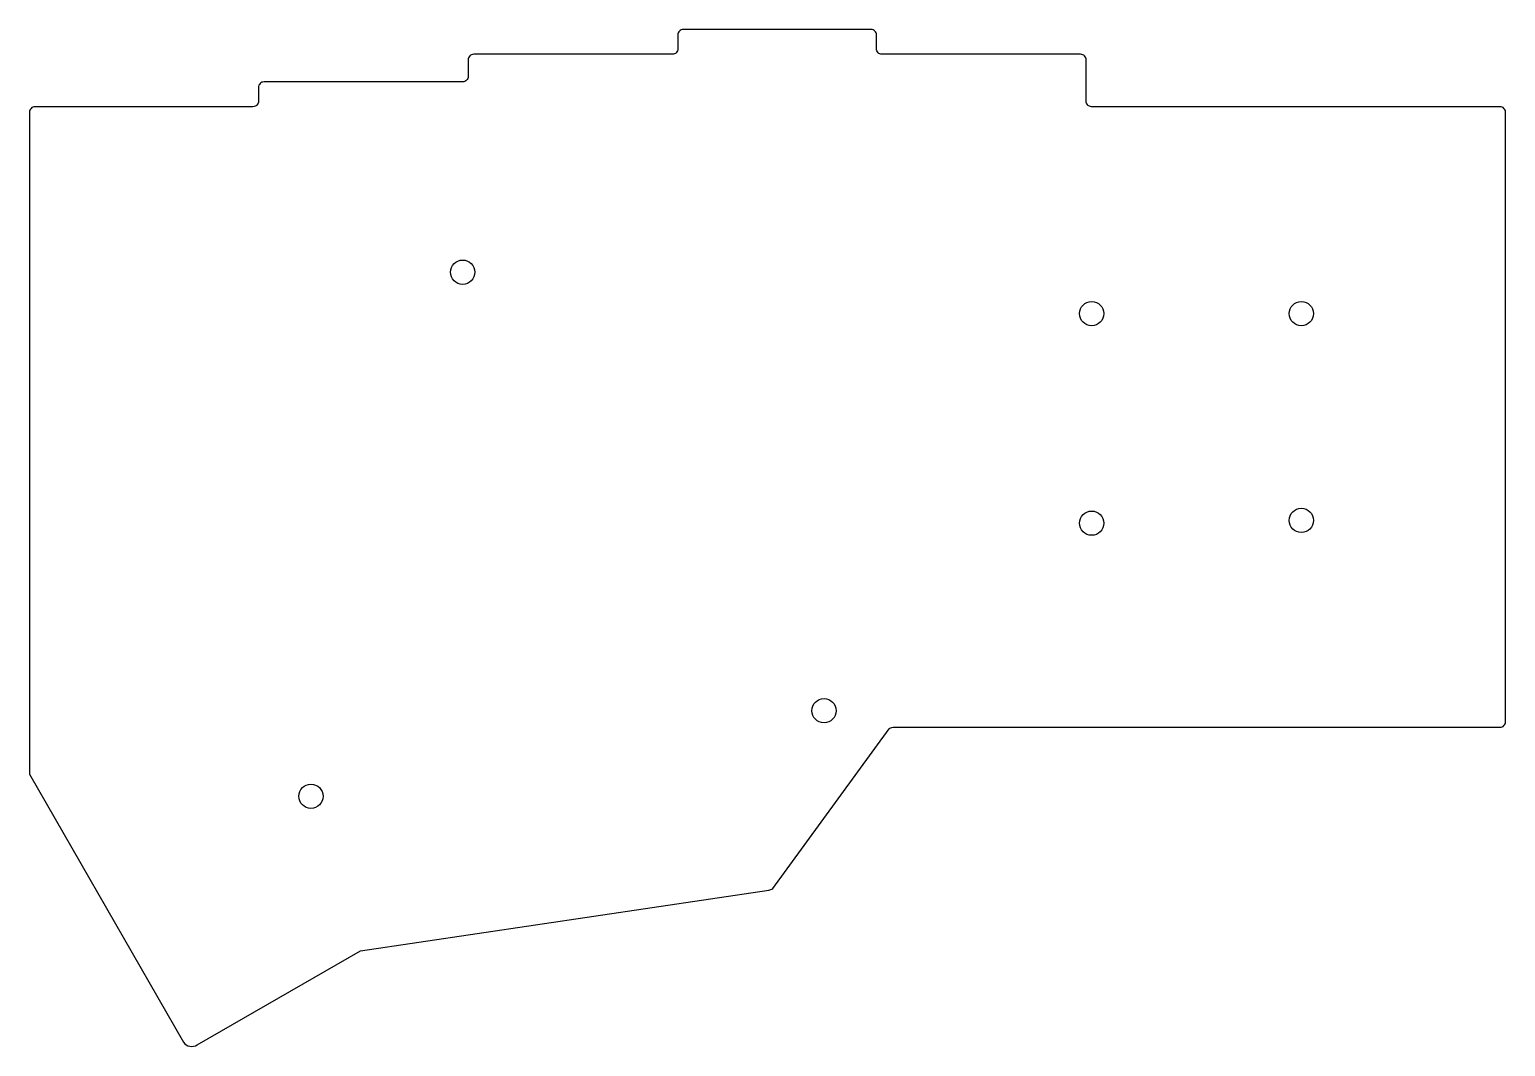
# Model space of a CAD drawing. Header units: millimetres. Extents: x 61 to 195, y -153 to -61.
import ezdxf

# ---------------------------------------------------------------- set-up
doc = ezdxf.new("R2010")
doc.units = ezdxf.units.MM
doc.layers.get('0').update_dxf_attribs({"linetype": 'CONTINUOUS'})

msp = doc.modelspace()

# ---------------------------------------------------------------- linework, layer by layer
msp.add_lwpolyline([(82.25, -65.75, 0.414214), (81.75, -66.25), (81.75, -67.5, -0.414214), (81.25, -68), (61.5, -68, 0.414214), (61, -68.5), (61, -128.5), (74.95, -152.8, 0.414214), (76.18, -153.03), (91, -144.5), (128, -139, 0.197616), (128.35, -138.86), (138.9, -124.4, -0.198912), (139.25, -124.25), (175.25, -124.25), (194.25, -124.25, 0.414214), (194.75, -123.75), (194.75, -68.5, 0.414214), (194.25, -68), (157.25, -68, -0.414214), (156.75, -67.5), (156.75, -63.75, 0.414214), (156.25, -63.25), (138.25, -63.25, -0.414214), (137.75, -62.75), (137.75, -61.5, 0.414214), (137.25, -61), (120.25, -61, 0.414214), (119.75, -61.5), (119.75, -62.75, -0.414214), (119.25, -63.25), (101.25, -63.25, 0.414214), (100.75, -63.75), (100.75, -65.25, -0.414214), (100.25, -65.75)], format="xyb", close=True)
for centre in [(100.25, -83), (157.25, -86.75), (176.25, -86.75), (157.25, -105.75), (176.25, -105.5), (133, -122.75), (86.5, -130.5)]:
    msp.add_circle(centre, 1.1)

doc.saveas('drawing.dxf')
